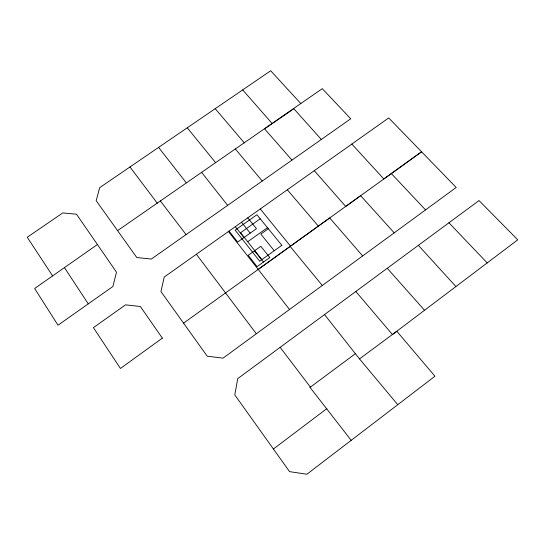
<?xml version="1.0" encoding="UTF-8"?>
<svg xmlns="http://www.w3.org/2000/svg" width="545" height="545" viewBox="0 0 545 545"><rect width="100%" height="100%" fill="white"/><g stroke="black" fill="none" stroke-linecap="round" stroke-linejoin="round"><path stroke-width="0.82" d="M355.831 291.473L479.035 200.56L517.75 239.834L392.42 334.541L355.831 291.473L237.736 378.632L234.786 394.907L289.572 471.636L306.883 474.239L434.958 376.241L396.815 331.251L359.502 358.896L324.52 314.581M351.184 440.333L310.03 387.393L310.398 387.1L280.137 347.342M117.591 230.63L322.279 88.658L350.742 118.776L151.34 259.038L136.802 257.553L96.179 200.669L99.715 187.644L270.688 70.761L300.847 103.577M273.413 448.991L326.905 408.607M310.03 387.393L355.626 353.528M256.341 333.765L223.021 358.16L207.223 356.198L160.945 291.561L164.222 277.044L388.708 117.924L456.192 187.466L256.341 333.765L196.37 254.243M228.43 231.53L258.214 269.421L360.654 195.675L394.199 232.844M183.576 323.144L329.691 217.946L362.67 255.952M247.696 241.735L267.459 227.681M268.351 228.764L260.837 234.112L274.258 250.734M260.217 218.79L240.563 232.749L261.879 259.604M97.419 244.521L116.487 272.187L112.89 286.513L57.995 325.208L34.642 288.489L97.419 244.521L76.484 214.205L62.791 212.918L27.25 237.259L52.654 275.961M291.957 160.107L264.563 128.852L293.857 108.755L321.318 139.465M448.93 222.776L487.244 262.942M391.344 173.583L425.556 209.914M351.852 144.05L383.816 178.985L421.694 151.721L345.694 206.446L314.281 170.694M418.349 245.318L455.879 286.5M387.284 268.276L424.405 310.139M242.682 89.898L272.234 123.599M287.31 189.783L318.348 226.127M215.214 108.693L244.337 142.906M235.351 149.017L262.254 181.008M359.502 358.896L397.761 404.683M290.138 246.415L322.306 285.478M260.292 208.973L290.505 246.17M187.255 127.789L215.493 162.526M247.743 217.884L256.457 228.675L237.647 242.028L229.043 231.1M241.524 222.278L250.196 233.117M235.29 226.679L243.928 237.566M254.515 250.816L263.446 262.07M201.473 172.213L227.653 205.363M258.214 269.421L289.518 309.485M158.602 147.395L186.227 182.759M160.319 200.887L186.09 234.588M129.948 166.954L157.287 203.217M64.501 267.704L88.263 303.844M162.349 338.132L120.445 368.468L93.427 327.647L125.554 304.832L140.385 306.522L162.349 338.132M281.833 245.311L259.686 261.171L235.14 230.16L256.927 214.75L281.833 245.311M269.802 257.519L257.077 266.641L248.186 255.333L260.83 246.306L269.802 257.519"/></g></svg>
